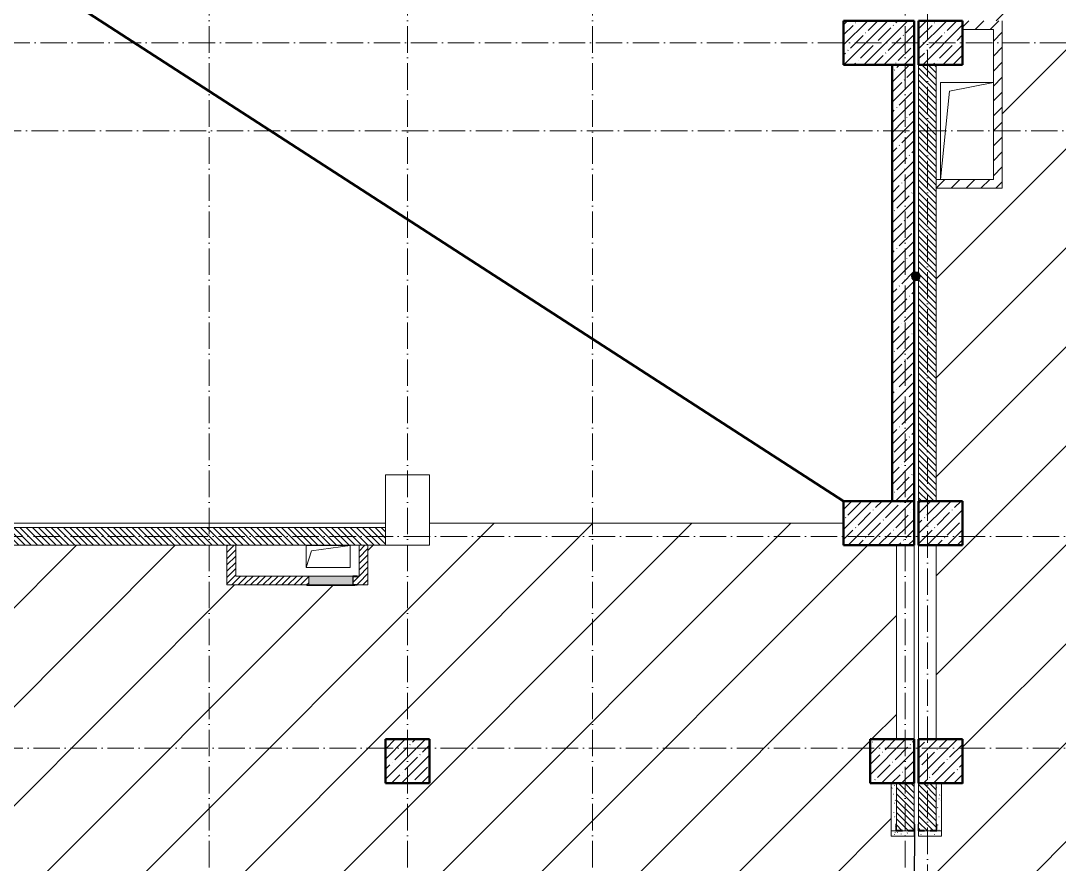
# Model space of a CAD drawing. Header units: millimetres. Extents: x -17017 to 628417, y -109036 to 199237.
# Drawn here: x 348332 to 360118, y -20600 to -11032 of the extents above; entities that cross this region are included whole.
import ezdxf

# ---------------------------------------------------------------- set-up
doc = ezdxf.new("R2010")
doc.units = ezdxf.units.MM
doc.linetypes.add('50_200_ШТРИХ_1Т_ш5_п1_п1_', pattern=[700, 500, -100, 0, -100])
for name, color, linetype, lineweight in [('A-DETL-____-OTLN-1', 7, 'Continuous', 50), ('A-FLOR-____-OTLN', 7, 'Continuous', 9), ('A-GENM-____-MCUT', 7, 'Continuous', 25), ('A-GENM-____-OTLN', 7, 'Continuous', 9), ('A-GENM-____-OTLN-1', 7, 'Continuous', 25), ('A-GLAZ-____-OTLN', 7, 'Continuous', 9), ('A-WALL-____-MCUT', 7, 'Continuous', 13), ('A-WALL-____-MCUT-2', 7, 'Continuous', 50), ('A-WALL-____-PATT-1', 7, 'Continuous', 9), ('A-WALL-FNSH-MCUT-1', 7, 'Continuous', 9), ('G-____-____-TEXT', 7, 'Continuous', 9), ('I-WALL-____-OTLN', 7, 'Continuous', 9), ('S-COLS-____-MCUT', 7, 'Continuous', 50), ('S-COLS-____-OTLN', 7, 'Continuous', 9), ('S-GRID-____-OTLN-1', 7, '50_200_ШТРИХ_1Т_ш5_п1_п1_', 9), ('стяжа', 7, 'Continuous', 30)]:
    doc.layers.add(name, color=color, linetype=linetype, lineweight=lineweight)
doc.layers.add('A-GLAZ-____-OTLN-1', color=7, linetype='Continuous', lineweight=9, true_color=0xc0c0c0)
doc.layers.add('A-WALL-____-PATT-2', color=7, linetype='Continuous', lineweight=9, true_color=0x787878)
pattern_1 = [(45, (283770.707, -86863.456), (-35.35534, 35.35534), [])]
pattern_2 = [(45, (283770.71, -86863.46), (-84.85281, 84.85281), [])]
pattern_3 = [(135, (283770.707, -86863.456), (-35.35534, -35.35534), [])]
pattern_4 = [(0, (283770.707, -86863.456), (203.2, 50.8), [3.353, -149.047, 3.353, -149.047, -812.8]), (0, (283770.707, -86863.456), (203.2, 50.8), [-304.8, 3.353, -301.447, 3.353, -149.047, -355.6]), (0, (283770.707, -86863.456), (203.2, 50.8), [-762, 3.353, -98.247, 3.353, -250.647]), (120, (283846.907, -86838.056), (-145.59409, 150.576362), [3.353, -149.047, 3.353, -149.047, -812.8]), (120, (283846.907, -86838.056), (-145.59409, 150.576362), [-304.8, 3.353, -301.447, 3.353, -149.047, -355.6]), (120, (283846.907, -86838.056), (-145.59409, 150.576362), [-762, 3.353, -98.247, 3.353, -250.647]), (240, (283872.307, -86736.456), (-57.60591, -201.376362), [3.353, -149.047, 3.353, -149.047, -812.8]), (240, (283872.307, -86736.456), (-57.60591, -201.376362), [-304.8, 3.353, -301.447, 3.353, -149.047, -355.6]), (240, (283872.307, -86736.456), (-57.60591, -201.376362), [-762, 3.353, -98.247, 3.353, -250.647])]

# ---------------------------------------------------------------- blocks, each defined once
blk = doc.blocks.new('BSC_Колонна _Прямоугольная - 500х800-V83-АР1_План отверстий 3 этажа в осях 1-64_Ю-ЯЯ')
at = {"layer": 'S-COLS-____-OTLN'}
h = blk.add_hatch(dxfattribs=at)
h.set_pattern_fill('FP_91', color=256, style=0, pattern_type=2)
h.set_pattern_definition([(315, (-75581.04, 74300), (114.04925, 114.04925), []), (315, (-75581.04, 74185.95), (114.04925, 114.04925), [201.613, -40.323, 3.353, -36.97])])
h.paths.add_polyline_path([(-250, 400), (-250, -400), (250, -400), (250, 400)], flags=0)
at = {"layer": 'S-COLS-____-MCUT'}
for p, q in [((250, 400), (-250, 400)), ((-250, 400), (-250, -400)), ((250, -400), (250, 400)), ((-250, -400), (250, -400))]:
    blk.add_line(p, q, dxfattribs=at)
blk = doc.blocks.new('BSC_Колонна _Прямоугольная - 500х800-V84-АР1_План отверстий 3 этажа в осях 1-64_Ю-ЯЯ')
at = {"layer": 'S-COLS-____-OTLN'}
h = blk.add_hatch(dxfattribs=at)
h.set_pattern_fill('FP_92', color=256, style=0, pattern_type=2)
h.set_pattern_definition([(315, (-70131.04, 74300), (114.04925, 114.04925), []), (315, (-70131.04, 74185.95), (114.04925, 114.04925), [201.613, -40.323, 3.353, -36.97])])
h.paths.add_polyline_path([(-250, -400), (250, -400), (250, 400), (-250, 400), (-250, 81)], flags=0)
at = {"layer": 'S-COLS-____-MCUT'}
for p, q in [((250, 400), (-250, 400)), ((-250, 400), (-250, -400)), ((250, -400), (250, 400)), ((-250, -400), (250, -400))]:
    blk.add_line(p, q, dxfattribs=at)
blk = doc.blocks.new('BSC_Колонна _Прямоугольная - 500х800-V88-АР1_План отверстий 3 этажа в осях 1-64_Ю-ЯЯ')
at = {"layer": 'S-COLS-____-OTLN'}
for p, q in [((-250, 400), (250, 400)), ((-250, -400), (-250, 400)), ((250, 200), (250, -400)), ((250, -400), (-250, -400))]:
    blk.add_line(p, q, dxfattribs=at)
blk = doc.blocks.new('BSC_Колонна _Прямоугольная - 500х500-V93-АР1_План отверстий 3 этажа в осях 1-64_Ю-ЯЯ')
at = {"layer": 'S-COLS-____-OTLN'}
h = blk.add_hatch(dxfattribs=at)
h.set_pattern_fill('FP_98', color=256, style=0, pattern_type=2)
h.set_pattern_definition([(45, (-75000, -75581.04), (-114.04925, 114.04925), []), (45, (-74885.95, -75581.04), (-114.04925, 114.04925), [201.613, -40.323, 3.353, -36.97])])
h.paths.add_polyline_path([(-250, -250), (250, -250), (250, 250), (-250, 250)], flags=0)
at = {"layer": 'S-COLS-____-MCUT'}
for p, q in [((250, 250), (-250, 250)), ((-250, 250), (-250, -250)), ((250, -250), (250, 250)), ((-250, -250), (250, -250))]:
    blk.add_line(p, q, dxfattribs=at)
blk = doc.blocks.new('BSC_Колонна _Прямоугольная - 500х500-V94-АР1_План отверстий 3 этажа в осях 1-64_Ю-ЯЯ')
at = {"layer": 'S-COLS-____-OTLN'}
h = blk.add_hatch(dxfattribs=at)
h.set_pattern_fill('FP_99', color=256, style=0, pattern_type=2)
h.set_pattern_definition([(45, (-75000, -70131.04), (-114.04925, 114.04925), []), (45, (-74885.95, -70131.04), (-114.04925, 114.04925), [201.613, -40.323, 3.353, -36.97])])
h.paths.add_polyline_path([(-250, -250), (250, -250), (250, 250), (-250, 250), (-250, 8)], flags=0)
at = {"layer": 'S-COLS-____-MCUT'}
for p, q in [((250, 250), (-250, 250)), ((-250, 250), (-250, -250)), ((250, -250), (250, 250)), ((-250, -250), (250, -250))]:
    blk.add_line(p, q, dxfattribs=at)
blk = doc.blocks.new('BSC_Колонна _Прямоугольная - 500х500-V143-АР1_План отверстий 3 этажа в осях 1-64_Ю-ЯЯ')
at = {"layer": 'S-COLS-____-OTLN'}
h = blk.add_hatch(dxfattribs=at)
h.set_pattern_fill('FP_148', color=256, style=0, pattern_type=2)
h.set_pattern_definition([(45, (-75000, -67431.04), (-114.04925, 114.04925), []), (45, (-74885.95, -67431.04), (-114.04925, 114.04925), [201.613, -40.323, 3.353, -36.97])])
h.paths.add_polyline_path([(-250, -250), (250, -250), (250, 250), (-250, 250)], flags=0)
at = {"layer": 'S-COLS-____-MCUT'}
for p, q in [((250, 250), (-250, 250)), ((-250, 250), (-250, -250)), ((250, -250), (250, 250)), ((-250, -250), (250, -250))]:
    blk.add_line(p, q, dxfattribs=at)
blk = doc.blocks.new('BSC_Колонна _Прямоугольная - 500х500-V144-АР1_План отверстий 3 этажа в осях 1-64_Ю-ЯЯ')
at = {"layer": 'S-COLS-____-OTLN'}
h = blk.add_hatch(dxfattribs=at)
h.set_pattern_fill('FP_149', color=256, style=0, pattern_type=2)
h.set_pattern_definition([(45, (-74450, -67431.04), (-114.04925, 114.04925), []), (45, (-74335.95, -67431.04), (-114.04925, 114.04925), [201.613, -40.323, 3.353, -36.97])])
h.paths.add_polyline_path([(-250, -250), (250, -250), (250, 250), (-250, 250)], flags=0)
at = {"layer": 'S-COLS-____-MCUT'}
for p, q in [((250, 250), (-250, 250)), ((-250, 250), (-250, -250)), ((250, -250), (250, 250)), ((-250, -250), (250, -250))]:
    blk.add_line(p, q, dxfattribs=at)
blk = doc.blocks.new('BSC_Колонна _Прямоугольная - 500х500-V145-АР1_План отверстий 3 этажа в осях 1-64_Ю-ЯЯ')
at = {"layer": 'S-COLS-____-OTLN'}
h = blk.add_hatch(dxfattribs=at)
h.set_pattern_fill('FP_150', color=256, style=0, pattern_type=2)
h.set_pattern_definition([(45, (-68950, -67431.04), (-114.04925, 114.04925), []), (45, (-68835.95, -67431.04), (-114.04925, 114.04925), [201.613, -40.323, 3.353, -36.97])])
h.paths.add_polyline_path([(-250, -250), (250, -250), (250, 250), (-250, 250)], flags=0)
at = {"layer": 'S-COLS-____-MCUT'}
for p, q in [((250, 250), (-250, 250)), ((-250, 250), (-250, -250)), ((250, -250), (250, 250)), ((-250, -250), (250, -250))]:
    blk.add_line(p, q, dxfattribs=at)
blk = doc.blocks.new('Фахверк_СКБ_Уголок - 200_3550-28267367-АР1_План отверстий 3 этажа в осях 1-64_Ю-ЯЯ')
at = {"layer": 'A-GENM-____-MCUT'}
for p, q in [((200, 156), (125, 156)), ((125, 156), (125, 81)), ((131, 81), (131, 150)), ((131, 150), (200, 150)), ((200, 150), (200, 156)), ((125, 81), (131, 81)), ((131, 19), (125, 19)), ((125, 19), (125, -56)), ((131, -50), (131, 19)), ((125, -56), (200, -56)), ((200, -50), (131, -50)), ((200, -56), (200, -50))]:
    blk.add_line(p, q, dxfattribs=at)
blk = doc.blocks.new('АР_Перемычка - АР_Перемычка-28734073-АР1_План отверстий 3 этажа в осях 1-64_Ю-ЯЯ')
at = {"layer": 'A-GENM-____-OTLN'}
blk.add_line((0, -100), (9, -100), dxfattribs=at)
blk = doc.blocks.new('AR_Отверстие Ниша - Лючок-32403493-АР1_План отверстий 3 этажа в осях 1-64_Ю-ЯЯ')
at = {"layer": 'A-GLAZ-____-OTLN'}
blk.add_hatch(color=256, dxfattribs=at).paths.add_polyline_path([(-250, 50), (-250, -50), (250, -50), (250, 50)], flags=0)
for p, q in [((-250, 50), (250, 50)), ((250, 50), (250, -50)), ((250, -50), (-250, -50))]:
    blk.add_line(p, q, dxfattribs=at)
blk = doc.blocks.new('Л_Общий_Лючок - Лючок-29753606-АР1_План отверстий 3 этажа в осях 1-64_Ю-ЯЯ')
at = {"layer": 'A-GLAZ-____-OTLN-1'}
blk.add_hatch(color=256, dxfattribs=at).paths.add_polyline_path([(-24, -6), (524, -6), (524, 0), (-24, 0)], flags=0)
at = {"layer": 'A-GLAZ-____-OTLN'}
for p, q in [((-24, 0), (-24, -6)), ((524, 0), (524, -6)), ((-24, -6), (524, -6))]:
    blk.add_line(p, q, dxfattribs=at)
blk = doc.blocks.new('154_Фахверк_СКБ_Швеллер - Тип_100_3960_зеркало-29769493-АР1_План отверстий 3 этажа в осях 1-64_Ю-ЯЯ')
at = {"layer": 'A-GENM-____-MCUT'}
for p, q in [((175, 50), (125, 50)), ((125, 50), (125, -50)), ((128, 47), (175, 47)), ((128, -47), (128, 47)), ((175, 47), (175, 50)), ((125, -50), (175, -50)), ((175, -47), (128, -47)), ((175, -50), (175, -47))]:
    blk.add_line(p, q, dxfattribs=at)
blk = doc.blocks.new('AR_Отверстие прямоугольное _в плите_ - AR_Отверстие прямоугольное _в плите_-30459257-АР1_План отверстий 3 этажа в осях 1-64_Ю-ЯЯ')
at = {"layer": 'A-GENM-____-OTLN'}
for p, q in [((250, 125), (-250, 125)), ((-250, 125), (-250, -125)), ((-188, 63), (250, 125)), ((250, -125), (250, 125)), ((-250, -125), (-188, 63)), ((-250, -125), (250, -125))]:
    blk.add_line(p, q, dxfattribs=at)
blk = doc.blocks.new('AR_Отверстие прямоугольное _в плите_ - AR_Отверстие прямоугольное _в плите_-V200-АР1_План отверстий 3 этажа в осях 1-64_Ю-ЯЯ')
at = {"layer": 'A-GENM-____-OTLN'}
for p, q in [((300, 550), (-300, 550)), ((-300, 550), (-300, -550)), ((-200, 450), (300, 550)), ((-300, -550), (-200, 450))]:
    blk.add_line(p, q, dxfattribs=at)
blk = doc.blocks.new('АР_Перемычка - АР_Перемычка-35279778-АР1_План отверстий 3 этажа в осях 1-64_Ю-ЯЯ')
at = {"layer": 'A-GENM-____-OTLN'}
blk.add_line((0, -100), (9, -100), dxfattribs=at)
blk = doc.blocks.new('3эт')
at = {"layer": 'S-GRID-____-OTLN-1', "color": 251, "ltscale": 0.6, "true_color": 0x636466}
for p, q in [((350470.7, 4029.4), (350470.7, -33971.9)), ((352720.7, 4029.4), (352720.7, -33971.9)), ((354820.7, 4029.4), (354820.7, -46882.4)), ((358370.7, 4029.4), (358370.7, -46592.2)), ((358620.7, 3761.2), (358620.7, -46882.4)), ((333012.7, -11282.4), (387845.1, -11282.4)), ((318208.2, -12282.4), (387845.1, -12282.4)), ((387845.1, -16882.4), (333012.7, -16882.4)), ((387845.1, -19282.4), (279101.9, -19282.4))]:
    blk.add_line(p, q, dxfattribs=at)

msp = doc.modelspace()

# ---------------------------------------------------------------- hatches: boundary and pattern name
at = {"layer": 'A-WALL-____-PATT-1'}
h = msp.add_hatch(dxfattribs=at)
h.set_pattern_fill('FP_7', color=256, style=0, pattern_type=2)
h.set_pattern_definition(pattern_2)
h.paths.add_polyline_path([(359371, -11132), (359371, -11032), (359021, -11032), (359021, -11132)], flags=0)
h = msp.add_hatch(dxfattribs=at)
h.set_pattern_fill('FP_7', color=256, style=0, pattern_type=2)
h.set_pattern_definition(pattern_2)
h.paths.add_polyline_path([(359471, -12932), (359471, -11032), (359371, -11032), (359371, -12932)], flags=0)
h = msp.add_hatch(dxfattribs=at)
h.set_pattern_fill('FP_12', color=256, style=0, pattern_type=2)
h.set_pattern_definition([(45, (283770.7, -86863.46), (-114.04925, 114.04925), []), (45, (283884.76, -86863.46), (-114.04925, 114.04925), [201.612, -40.322, 3.353, -36.97])])
h.paths.add_polyline_path([(358471, -16482), (358471, -11532), (358221, -11532), (358221, -16482)], flags=0)
h = msp.add_hatch(dxfattribs=at)
h.set_pattern_fill('FP_9', color=256, style=0, pattern_type=2)
h.set_pattern_definition(pattern_3)
h.paths.add_polyline_path([(358721, -16482), (358721, -11532), (358521, -11532), (358521, -16482)], flags=0)
h = msp.add_hatch(dxfattribs=at)
h.set_pattern_fill('FP_7', color=256, style=0, pattern_type=2)
h.set_pattern_definition(pattern_2)
h.paths.add_polyline_path([(359371, -12932), (359371, -12832), (358721, -12832), (358721, -12932)], flags=0)
h = msp.add_hatch(dxfattribs=at)
h.set_pattern_fill('FP_9', color=256, style=0, pattern_type=2)
h.set_pattern_definition(pattern_3)
h.paths.add_polyline_path([(352471, -16982), (352471, -16782), (347021, -16782), (347021, -16982), (350920, -16982)], flags=0)
h = msp.add_hatch(dxfattribs=at)
h.set_pattern_fill('FP_8', color=256, style=0, pattern_type=2)
h.set_pattern_definition(pattern_1)
h.paths.add_polyline_path([(350771, -17332), (350771, -16982), (350671, -16982), (350671, -17332)], flags=0)
h = msp.add_hatch(dxfattribs=at)
h.set_pattern_fill('FP_8', color=256, style=0, pattern_type=2)
h.set_pattern_definition(pattern_1)
h.paths.add_polyline_path([(352271, -17432), (352271, -16982), (352171, -16982), (352171, -17432)], flags=0)
h = msp.add_hatch(dxfattribs=at)
h.set_pattern_fill('FP_8', color=256, style=0, pattern_type=2)
h.set_pattern_definition(pattern_1)
h.paths.add_polyline_path([(352151, -17432), (352171, -17432), (352171, -17332), (352151, -17332), (352151, -17335), (352104, -17335), (352104, -17429), (352151, -17429), (352151, -17431)], flags=0)
h.paths.add_polyline_path([(351601, -17432), (351601, -17332), (350671, -17332), (350671, -17432), (350920, -17432)], flags=0)
h = msp.add_hatch(dxfattribs=at)
h.set_pattern_fill('FP_9', color=256, style=0, pattern_type=2)
h.set_pattern_definition(pattern_3)
h.paths.add_polyline_path([(358471, -23682), (358471, -22448), (358402, -22448), (358402, -22442), (358340, -22442), (358340, -22448), (358271, -22448), (358271, -23682)], flags=0)
h.paths.add_polyline_path([(358402, -20222), (358402, -20216), (358471, -20216), (358471, -19682), (358271, -19682), (358271, -20216), (358340, -20216), (358340, -20222)], flags=0)
h = msp.add_hatch(dxfattribs=at)
h.set_pattern_fill('FP_9', color=256, style=0, pattern_type=2)
h.set_pattern_definition(pattern_3)
h.paths.add_polyline_path([(358721, -23482), (358721, -22448), (358652, -22448), (358652, -22442), (358590, -22442), (358590, -22448), (358521, -22448), (358521, -23482)], flags=0)
h.paths.add_polyline_path([(358652, -20222), (358652, -20216), (358721, -20216), (358721, -19682), (358521, -19682), (358521, -20216), (358590, -20216), (358590, -20222)], flags=0)
at = {"layer": 'A-WALL-____-PATT-2'}
h = msp.add_hatch(dxfattribs=at)
h.set_pattern_fill('FP_156', color=256, style=0, pattern_type=2)
h.set_pattern_definition(pattern_4)
h.paths.add_polyline_path([(358271, -23682), (358271, -22517), (358265, -22517), (358265, -22442), (358211, -22442), (358211, -23682)], flags=0)
h.paths.add_polyline_path([(358265, -20222), (358265, -20147), (358271, -20147), (358271, -19682), (358211, -19682), (358211, -20222)], flags=0)
h = msp.add_hatch(dxfattribs=at)
h.set_pattern_fill('FP_156', color=256, style=0, pattern_type=2)
h.set_pattern_definition(pattern_4)
h.paths.add_polyline_path([(358781, -23482), (358781, -22442), (358727, -22442), (358727, -22517), (358721, -22517), (358721, -23482)], flags=0)
h.paths.add_polyline_path([(358781, -20222), (358781, -19682), (358721, -19682), (358721, -20147), (358727, -20147), (358727, -20222)], flags=0)
h = msp.add_hatch(dxfattribs=at)
h.set_pattern_fill('FP_156', color=256, style=0, pattern_type=2)
h.set_pattern_definition(pattern_4)
h.paths.add_polyline_path([(358271, -20282), (358471, -20282), (358471, -20222), (358211, -20222), (358211, -20282), (358265, -20282)], flags=0)
h = msp.add_hatch(dxfattribs=at)
h.set_pattern_fill('FP_156', color=256, style=0, pattern_type=2)
h.set_pattern_definition(pattern_4)
h.paths.add_polyline_path([(358727, -20282), (358781, -20282), (358781, -20222), (358521, -20222), (358521, -20282), (358721, -20282)], flags=0)
at = {"layer": 'G-____-____-TEXT'}
h = msp.add_hatch(color=256, dxfattribs=at)
edge = h.paths.add_edge_path(flags=0)
edge.add_arc((358491, -13931), 50, 0, 360)
at = {"layer": 'стяжа'}
h = msp.add_hatch(dxfattribs=at)
h.set_pattern_fill('ANSI31', color=5, scale=250)
h.paths.add_polyline_path([(358476, -20282), (358211, -20282), (358211, -19682), (357971, -19682), (357971, -19182), (358271, -19182), (358271, -16982), (357671, -16982), (357671, -16732), (352971, -16732), (352971, -16982), (352471, -16982), (352271, -16982), (352271, -17432), (352151, -17432), (352125, -17433), (352125, -17438), (351577, -17438), (350671, -17432), (350671, -16982), (348021, -16982), (348021, -17482), (347521, -17482), (347521, -19182), (348021, -19182), (348021, -19682), (347521, -19682), (347021, -19682), (345721, -19682), (344721, -19682), (343721, -19682), (343222, -19682), (343022, -19682), (342571, -19682), (340871, -19682), (340871, -20382), (340925, -20382), (340971, -20382), (340971, -20482), (341671, -20482), (341671, -20475), (341717, -20475), (341717, -20482), (341671, -20482), (340971, -20482), (340925, -20482), (340596, -20482), (339696, -20482), (339421, -20482), (339421, -19682), (338071, -19682), (337572, -19682), (337372, -19682), (336921, -19682), (336571, -19682), (336571, -20282), (336471, -20282), (336421, -20282), (335321, -20282), (335021, -20282), (334071, -20282), (333971, -20282), (333971, -19682), (333971, -19432), (333771, -19432), (333771, -19332), (331321, -19332), (329521, -19332), (329521, -19082), (329021, -19082), (328971, -19082), (328121, -19082), (328121, -19332), (328671, -19332), (328671, -19432), (328471, -19432), (328471, -19332), (328121, -19332), (326321, -19332), (326321, -19682), (325721, -19682), (325721, -19432), (325521, -19432), (325521, -19332), (324996, -19332), (324996, -19338), (324921, -19338), (324921, -19332), (323121, -19332), (323121, -19338), (323021, -19338), (323021, -19682), (322421, -19682), (322421, -19432), (322221, -19432), (322221, -19332), (321796, -19332), (321796, -19338), (321721, -19338), (319921, -19332), (319921, -19338), (319771, -19338), (319771, -19682), (319171, -19682), (319171, -19432), (318971, -19432), (318971, -19332), (318596, -19332), (318596, -19338), (318521, -19338), (316721, -19332), (316721, -19338), (316646, -19338), (316171, -19332), (316171, -19682), (315571, -19682), (315571, -19332), (315396, -19332), (315396, -19338), (315321, -19338), (313521, -19332), (313521, -19338), (313446, -19338), (313221, -19335), (313221, -19432), (313021, -19432), (313021, -19682), (312421, -19682), (312421, -19432), (312218, -19432), (312218, -19338), (312121, -19338), (310321, -19332), (310321, -19338), (310246, -19338), (307471, -19332), (307471, -19682), (306871, -19682), (306871, -19382), (306771, -19382), (306771, -19182), (302071, -19182), (302071, -19382), (301971, -19382), (301971, -19682), (301471, -19682), (301471, -19382), (301371, -19382), (301371, -19182), (297371, -19182), (297371, -19382), (297271, -19382), (297271, -19682), (296771, -19682), (296771, -19382), (296671, -19382), (296671, -19182), (293771, -19182), (293771, -19382), (293671, -19382), (293671, -19682), (293171, -19682), (293171, -19382), (293071, -19382), (293071, -19182), (291971, -19182), (291971, -19382), (291171, -19382), (291171, -18582), (291371, -18582), (291371, -12832), (291171, -12832), (291171, -12232), (291171, -12032), (291371, -12032), (291371, -10232), (291302, -10232), (291302, -10226), (291371, -10226), (291371, -10157), (291371, -9932), (291171, -9932), (291171, -9732), (291171, -4282), (291171, -4082), (291171, -3857), (291165, -3857), (291165, -3782), (291171, -1982), (290871, -1982), (290871, -1432), (289321, -1432), (289321, -1682), (289321, -1782), (288545, -1782), (288545, -1788), (288097, -1788), (287921, -1782), (287921, -1432), (281821, -1432), (281821, -1682), (281671, -1682), (281671, -1882), (281571, -1882), (281571, -2007), (281577, -2007), (281577, -2082), (281571, -3882), (281577, -3882), (281577, -3957), (281573, -4382), (281671, -4382), (281671, -4582), (281821, -4582), (281821, -5082), (281571, -5082), (281571, -6882), (281577, -6882), (281577, -6957), (281571, -8007), (281577, -8007), (281577, -8082), (281571, -9882), (281577, -9882), (281577, -10032), (281821, -10032), (284021, -10032), (284021, -9632), (286471, -9632), (287021, -9632), (287071, -9632), (287171, -9632), (287171, -10032), (288821, -10032), (289321, -10032), (289771, -10032), (290671, -10032), (290671, -10232), (289771, -10232), (289321, -10232), (289321, -10532), (289321, -11582), (289321, -12082), (289321, -12332), (289321, -13832), (289321, -15457), (289327, -15457), (289327, -15532), (289321, -15562), (289321, -15537), (289121, -15537), (289121, -16427), (289327, -16427), (289327, -16507), (289321, -17082), (288821, -17082), (288821, -17207), (288827, -17207), (288827, -17282), (288821, -17682), (288821, -18532), (288821, -18982), (288827, -18982), (288827, -19057), (288821, -19182), (289321, -19182), (289321, -19682), (289321, -20007), (289327, -20007), (289327, -20154), (289321, -20182), (289321, -21132), (289321, -21782), (289327, -21782), (289327, -21857), (289321, -24832), (289571, -24832), (291171, -24832), (291371, -24832), (291371, -23682), (291621, -23682), (292721, -23682), (293121, -23682), (294221, -23682), (295021, -23682), (296621, -23682), (297071, -23682), (297676, -23682), (297676, -23676), (297751, -23676), (297757, -23676), (297826, -23676), (298676, -23682), (298676, -23676), (298745, -23676), (298751, -23676), (298826, -23676), (300046, -23682), (300046, -23676), (300121, -23676), (300127, -23676), (300196, -23676), (301271, -23682), (301271, -23676), (301346, -23676), (301471, -23682), (301971, -23682), (302371, -23682), (302696, -23682), (302696, -23676), (302771, -23676), (302777, -23676), (302846, -23676), (302971, -23682), (303671, -23682), (304471, -23682), (304971, -23682), (304971, -23232), (305225, -23232), (305271, -23232), (305971, -23232), (306017, -23232), (306196, -23232), (306646, -23232), (307271, -23232), (307471, -23232), (307471, -23432), (307471, -23432), (307471, -23682), (308646, -23682), (308646, -23676), (308721, -23676), (308727, -23676), (308796, -23676), (309421, -23682), (309421, -23676), (309496, -23676), (309596, -23682), (309596, -23676), (309671, -23676), (309671, -23682), (310371, -23682), (310371, -23676), (310471, -23676), (310471, -23682), (310971, -23682), (310996, -23681), (310996, -23676), (311071, -23676), (311071, -23682), (311301, -23682), (311771, -23682), (311771, -23676), (311846, -23676), (311946, -23682), (311946, -23676), (312021, -23676), (312021, -23682), (312221, -23682), (312646, -23682), (312646, -23676), (312715, -23676), (312721, -23676), (312796, -23676), (313471, -23682), (313971, -23682), (314296, -23682), (314296, -23676), (314371, -23676), (315176, -23682), (315876, -23682), (315996, -23682), (315996, -23676), (316065, -23676), (316071, -23676), (316146, -23676), (316521, -23682), (316621, -23682), (316821, -23682), (317221, -23682), (319471, -23682), (319971, -23682), (320296, -23682), (320296, -23676), (320371, -23676), (321171, -23682), (321671, -23682), (321996, -23682), (321996, -23676), (322065, -23676), (322071, -23676), (322146, -23676), (322471, -23682), (322971, -23682), (326371, -23682), (327373, -23682), (327873, -23682), (328071, -23682), (328471, -23682), (328471, -24182), (328971, -24182), (328971, -27607), (328977, -27607), (329021, -27607), (329021, -27676), (328971, -27726), (328971, -31182), (329021, -31182), (329521, -31182), (329521, -31332), (329721, -31332), (329546, -31357), (329521, -31432), (329521, -31682), (329865, -31682), (329865, -31613), (329871, -31501), (329871, -31682), (331671, -31682), (331671, -31613), (331671, -31501), (331671, -31426), (331746, -31426), (332021, -31432), (332021, -31182), (332521, -31182), (332521, -31332), (332721, -31332), (332546, -31357), (332521, -31432), (332521, -31682), (332865, -31682), (332865, -31613), (332871, -31501), (332871, -31682), (334671, -31682), (334671, -31613), (334671, -31501), (334671, -31426), (334746, -31426), (335796, -31432), (335796, -31426), (335871, -31426), (337671, -31432), (337671, -31426), (337821, -31426), (337821, -31332), (338021, -31332), (338021, -31182), (338171, -31182), (338171, -27757), (338165, -27757), (338165, -27682), (338167, -26432), (337621, -26432), (337621, -26332), (337621, -26282), (337621, -25832), (337621, -24532), (334021, -24532), (333621, -24532), (333571, -24532), (333421, -24532), (333421, -23882), (332521, -23882), (332521, -24182), (332021, -24182), (332021, -23882), (331696, -23882), (331696, -23888), (331621, -23888), (331615, -23888), (331546, -23888), (331206, -23882), (330356, -23882), (329921, -23882), (329921, -23888), (329846, -23888), (329521, -23882), (329915, -23882), (329915, -23751), (329921, -23751), (329921, -23882), (330356, -23882), (330356, -23682), (329846, -23682), (329846, -23676), (329921, -23676), (330356, -23682), (331206, -23682), (331546, -23682), (331546, -23676), (331615, -23676), (331621, -23676), (331696, -23676), (332021, -23682), (332521, -23682), (334146, -23682), (334146, -23676), (334221, -23676), (334227, -23676), (334381, -23676), (334381, -23682), (334781, -23682), (334921, -23682), (334921, -23676), (334996, -23676), (335146, -23682), (335146, -23676), (335221, -23676), (335351, -23682), (335751, -23682), (335921, -23682), (335921, -23676), (335996, -23676), (336146, -23682), (336146, -23676), (336221, -23676), (336221, -23682), (336921, -23682), (336921, -23676), (336996, -23676), (337146, -23682), (337146, -23676), (337221, -23676), (337921, -23682), (337921, -23676), (338021, -23676), (338021, -23682), (338521, -23682), (338846, -23682), (338846, -23676), (338921, -23676), (339271, -23682), (340121, -23682), (340546, -23682), (340546, -23676), (340615, -23676), (340621, -23676), (340696, -23676), (341021, -23682), (341521, -23682), (342021, -23682), (342521, -23682), (344246, -23682), (344246, -23676), (344321, -23676), (344327, -23676), (344351, -23682), (344326, -23682), (344326, -23842), (344327, -23882), (346116, -23882), (346116, -23722), (346115, -23682), (346046, -23682), (346046, -23676), (346115, -23676), (346121, -23676), (346196, -23676), (347021, -23682), (347521, -23682), (348046, -23682), (348046, -23676), (348121, -23676), (348127, -23676), (348196, -23676), (348846, -23682), (349096, -23682), (349196, -23682), (349196, -23676), (349265, -23676), (349271, -23676), (349346, -23676), (350471, -23682), (350921, -23682), (352521, -23682), (353021, -23682), (355346, -23682), (355346, -23676), (355421, -23676), (355427, -23676), (355496, -23676), (357021, -23682), (357021, -23676), (357096, -23676), (358211, -23682), (358211, -22382), (358471, -22382)])
h = msp.add_hatch(dxfattribs=at)
h.set_pattern_fill('ANSI31', color=5, scale=250)
h.paths.add_polyline_path([(375221, -13632), (377021, -13632), (377021, -13132), (377721, -13132), (377721, -7782), (377021, -7782), (377021, -7282), (377721, -7282), (377721, -6032), (376221, -6032), (376021, -6032), (376021, -5932), (376021, -4632), (376021, -4432), (376021, -3707), (376015, -3707), (376015, -3632), (376015, -3626), (376015, -3557), (376021, -2032), (376015, -2032), (376015, -1957), (376021, -1432), (375596, -1432), (375596, -1438), (375521, -1438), (375521, -1432), (373021, -1432), (373021, -1682), (372521, -1682), (372521, -1432), (370721, -1432), (370721, -1438), (370646, -1438), (370271, -1436), (370271, -1533), (370071, -1533), (370071, -1432), (369671, -1432), (369671, -1438), (369596, -1438), (367796, -1432), (367796, -1438), (367721, -1438), (367371, -1435), (367371, -1532), (367171, -1532), (367171, -1682), (367171, -2007), (367177, -2007), (367177, -2082), (367171, -3707), (367177, -3707), (367177, -3776), (367177, -3782), (367177, -3857), (367173, -4432), (367771, -4432), (367771, -5132), (367771, -7782), (367771, -8482), (367271, -8482), (367271, -8682), (367271, -9182), (367271, -11032), (367271, -11182), (367771, -11182), (367771, -11882), (366571, -11882), (366571, -11532), (361971, -11532), (361471, -11532), (361471, -12062), (361471, -12312), (361471, -14432), (362021, -14432), (362221, -14432), (362721, -14432), (362721, -14582), (362721, -15582), (362721, -15832), (362221, -15832), (362221, -16982), (362221, -18882), (362721, -18882), (362721, -20282), (361971, -20282), (361271, -20282), (361271, -19782), (361271, -19682), (361271, -19482), (361271, -16982), (361271, -16482), (361271, -14532), (361271, -14432), (361271, -12312), (361271, -12062), (361271, -11532), (361271, -11032), (361271, -10232), (361971, -10232), (361971, -10332), (361971, -10832), (361971, -11032), (361971, -11332), (366571, -11332), (366571, -11032), (366571, -9182), (366571, -8682), (366571, -6982), (367071, -6982), (367071, -5182), (366571, -5182), (366571, -4682), (366971, -4682), (366971, -3857), (366965, -3857), (366965, -3782), (366965, -3776), (366965, -3707), (366971, -2082), (366965, -2082), (366965, -2007), (366971, -1682), (366671, -1682), (366671, -1432), (364871, -1432), (364871, -1438), (364796, -1438), (363896, -1432), (363896, -1438), (363821, -1438), (363821, -1432), (362021, -1432), (362021, -1438), (361971, -1438), (361971, -1532), (361771, -1532), (361771, -1682), (361271, -1682), (361271, -1532), (361071, -1532), (361071, -1432), (360896, -1432), (360896, -1438), (360821, -1438), (360821, -1432), (359021, -1432), (359021, -1682), (358721, -1682), (358721, -3032), (359521, -3032), (359521, -4582), (359221, -4582), (359221, -6052), (359221, -6252), (359221, -6482), (359221, -7082), (359221, -7282), (359221, -7882), (359221, -7932), (359221, -8032), (358721, -8032), (358721, -11032), (359021, -11032), (359471, -11032), (359471, -12932), (358721, -12932), (358721, -16482), (359021, -16482), (359021, -16982), (358721, -16982), (358721, -19182), (359021, -19182), (359021, -19682), (358781, -19682), (358781, -20222), (358781, -20282), (358476, -20282), (358471, -22442), (358521, -22442), (358521, -22382), (358781, -22382), (358781, -23482), (360021, -23482), (360021, -22682), (362121, -22682), (362171, -22682), (364221, -22682), (364271, -22682), (365996, -22682), (367246, -22682), (367296, -22682), (369541, -22682), (369541, -23482), (369541, -23682), (369541, -26232), (369541, -26282), (369541, -28882), (369541, -28932), (369541, -31482), (369621, -31482), (369621, -31482), (371919, -31482), (372519, -31482), (372519, -31682), (372521, -31682), (373021, -31682), (373021, -31482), (377021, -31482), (377021, -31182), (377721, -31182), (377721, -25732), (377021, -25732), (377021, -25232), (377721, -25232), (377721, -22732), (377021, -22732), (377021, -22232), (375221, -22232)])
h.paths.add_polyline_path([(367271, -19782), (367271, -20282), (366571, -20282), (366571, -19782)], flags=16)
h.paths.add_polyline_path([(367371, -16982), (367271, -16982), (366571, -16982), (365671, -16982), (365671, -15682), (367371, -15682)], flags=16)
h.paths.add_polyline_path([(367271, -16482), (366571, -16482), (366571, -16882), (365771, -16882), (365771, -15782), (367271, -15782)], flags=0)
h.paths.add_polyline_path([(365871, -16482), (365871, -15832), (367271, -15832), (365979, -15941)], flags=0)
h.paths.add_polyline_path([(371421, -16982), (371421, -15682), (373121, -15682), (373121, -16982), (373021, -16982), (372321, -16982)], flags=16)
h.paths.add_polyline_path([(372221, -19282), (373021, -19282), (373021, -19782), (373021, -20282), (372321, -20282), (372221, -20282)], flags=16)
h.paths.add_polyline_path([(371521, -16882), (372321, -16882), (372321, -16483), (371521, -16483)], flags=0)
h.paths.add_polyline_path([(372321, -19382), (372921, -19382), (372921, -19782), (372321, -19782)], flags=0)
h.paths.add_polyline_path([(373021, -15783), (373021, -15782), (371521, -15782), (371521, -15783)], flags=0)
h.paths.add_polyline_path([(372321, -23482), (373021, -23482), (373021, -23982), (372321, -23982)], flags=16)
h.paths.add_polyline_path([(372321, -12782), (372321, -12597), (372321, -12447), (372321, -11532), (372321, -11032), (373021, -11032), (373021, -11532), (373021, -12447), (373021, -12597), (373021, -12782)], flags=16)
h.paths.add_polyline_path([(372421, -12682), (372421, -12597), (372321, -12597), (372321, -12447), (372421, -12447), (372421, -12382), (372921, -12382), (372921, -12447), (373021, -12447), (373021, -12597), (372921, -12597), (372921, -12682)], flags=0)
h.paths.add_polyline_path([(372921, -12482), (372421, -12482), (372421, -12597), (372321, -12597), (372371, -12522), (372321, -12447), (372421, -12447), (372421, -12482), (372921, -12482), (372921, -12447), (373021, -12447), (372971, -12522), (373021, -12597), (372921, -12597)], flags=0)
h.paths.add_polyline_path([(372521, -11632), (372421, -12282), (372421, -12282), (372921, -12282), (372921, -11532)], flags=0)
h.paths.add_polyline_path([(372321, -26982), (373021, -26982), (373021, -27482), (372321, -27482)], flags=16)
h.paths.add_polyline_path([(372321, -9182), (372321, -8682), (372321, -8332), (373021, -8332), (373021, -8432), (373021, -8682), (373021, -9182)], flags=16)
h.paths.add_polyline_path([(372421, -8682), (372421, -8432), (372921, -8432), (373021, -8432), (373021, -8682), (372921, -8682)], flags=0)
h.paths.add_polyline_path([(372921, -8432), (373021, -8432), (372971, -8557), (373021, -8682), (372921, -8682)], flags=0)
h.paths.add_polyline_path([(361971, -9182), (361271, -9182), (361271, -8682), (361271, -8282), (361971, -8282), (361971, -8682)], flags=16)
h.paths.add_polyline_path([(361371, -8682), (361371, -8382), (361873, -8382), (361871, -8383), (361871, -8682)], flags=0)
h.paths.add_polyline_path([(372321, -5182), (372321, -4682), (372321, -4232), (373021, -4232), (373021, -4682), (373021, -5182)], flags=16)
h.paths.add_polyline_path([(372421, -4682), (372421, -4332), (372921, -4332), (372921, -4682)], flags=0)
h.paths.add_polyline_path([(361971, -5182), (361271, -5182), (361271, -4682), (361971, -4682)], flags=16)

# ---------------------------------------------------------------- linework, layer by layer
at = {"layer": 'A-DETL-____-OTLN-1'}
msp.add_line((334771, -1682), (357671, -16482), dxfattribs=at)
at = {"layer": 'A-FLOR-____-OTLN'}
for p, q in [((358771, -11732), (359371, -11732)), ((358771, -12832), (358771, -11732)), ((352471, -16732), (347021, -16732)), ((357671, -16732), (352971, -16732)), ((351571, -16983), (352071, -16983)), ((351571, -17233), (351571, -16983)), ((352071, -16983), (352071, -17233)), ((352071, -17233), (351571, -17233))]:
    msp.add_line(p, q, dxfattribs=at)
at = {"layer": 'A-WALL-____-MCUT'}
for p, q in [((358521, -11532), (358521, -16482)), ((358721, -16482), (358721, -11532)), ((352471, -16782), (347021, -16782)), ((352471, -16982), (352471, -16782)), ((347021, -16982), (352471, -16982)), ((358271, -19682), (358271, -20147)), ((358471, -20147), (358471, -19682)), ((358521, -19682), (358521, -20147)), ((358721, -19682), (358721, -20147)), ((358340, -20222), (358402, -20222)), ((358590, -20222), (358652, -20222))]:
    msp.add_line(p, q, dxfattribs=at)
at = {"layer": 'A-WALL-____-MCUT-2'}
for p, q in [((358221, -11532), (358221, -16482)), ((358471, -16482), (358471, -11532))]:
    msp.add_line(p, q, dxfattribs=at)
at = {"layer": 'A-WALL-FNSH-MCUT-1'}
for p, q in [((359471, -12932), (359471, -11032)), ((359021, -11132), (359371, -11132)), ((359371, -11132), (359371, -12832)), ((359371, -12832), (358721, -12832)), ((358721, -12932), (359471, -12932)), ((350671, -16982), (350671, -17432)), ((350771, -17332), (350771, -16982)), ((352171, -16982), (352171, -17332)), ((352271, -17432), (352271, -16982)), ((350671, -17432), (351601, -17432)), ((351601, -17332), (350771, -17332)), ((352171, -17332), (352151, -17332)), ((352151, -17432), (352271, -17432)), ((358211, -19682), (358211, -20282)), ((358781, -20222), (358781, -19682)), ((358211, -20222), (358265, -20222)), ((358471, -20282), (358471, -20222)), ((358521, -20222), (358521, -20282)), ((358652, -20222), (358590, -20222)), ((358727, -20222), (358781, -20222)), ((358781, -20222), (358727, -20222)), ((358781, -20282), (358781, -20222)), ((358211, -20282), (358471, -20282)), ((358521, -20282), (358781, -20282))]:
    msp.add_line(p, q, dxfattribs=at)
at = {"layer": 'G-____-____-TEXT'}
msp.add_circle((358491, -13931), 50, dxfattribs=at)
at = {"layer": 'I-WALL-____-OTLN'}
for p, q in [((358271, -19182), (358271, -16982)), ((358471, -16982), (358471, -19182)), ((358521, -19182), (358521, -16982)), ((358721, -16982), (358721, -19182))]:
    msp.add_line(p, q, dxfattribs=at)
at = {"layer": 'стяжа'}
msp.add_line((358471, -22483), (358477, -20147), dxfattribs=at)

# ---------------------------------------------------------------- block references
at = {"layer": 'A-GENM-____-OTLN'}
for name, p in [('AR_Отверстие прямоугольное _в плите_ - AR_Отверстие прямоугольное _в плите_-V200-АР1_План отверстий 3 этажа в осях 1-64_Ю-ЯЯ', (359071, -12282)), ('AR_Отверстие прямоугольное _в плите_ - AR_Отверстие прямоугольное _в плите_-30459257-АР1_План отверстий 3 этажа в осях 1-64_Ю-ЯЯ', (351821, -17108)), ('АР_Перемычка - АР_Перемычка-35279778-АР1_План отверстий 3 этажа в осях 1-64_Ю-ЯЯ', (359021, -19582))]:
    msp.add_blockref(name, p, dxfattribs=at)
at = {"layer": 'A-GENM-____-OTLN', "rotation": 89.9999999999999}
for p in [(358371, -19182), (358621, -19182)]:
    msp.add_blockref('АР_Перемычка - АР_Перемычка-28734073-АР1_План отверстий 3 этажа в осях 1-64_Ю-ЯЯ', p, dxfattribs=at)
at = {"layer": 'A-GENM-____-OTLN-1'}
msp.add_blockref('154_Фахверк_СКБ_Швеллер - Тип_100_3960_зеркало-29769493-АР1_План отверстий 3 этажа в осях 1-64_Ю-ЯЯ', (351976, -17382), dxfattribs=at)
for p, rotation in [((358421, -20347), 89.99999999999986), ((358671, -20347), 90)]:
    msp.add_blockref('Фахверк_СКБ_Уголок - 200_3550-28267367-АР1_План отверстий 3 этажа в осях 1-64_Ю-ЯЯ', p, dxfattribs=dict(at, rotation=rotation))
at = {"layer": 'A-GLAZ-____-OTLN'}
msp.add_blockref('Л_Общий_Лючок - Лючок-29753606-АР1_План отверстий 3 этажа в осях 1-64_Ю-ЯЯ', (351601, -17432), dxfattribs=at)
at = {"layer": 'A-GLAZ-____-OTLN', "rotation": 180}
msp.add_blockref('AR_Отверстие Ниша - Лючок-32403493-АР1_План отверстий 3 этажа в осях 1-64_Ю-ЯЯ', (351851, -17382), dxfattribs=at)
at = {"layer": 'S-COLS-____-OTLN'}
for name, p, rotation in [('BSC_Колонна _Прямоугольная - 500х800-V83-АР1_План отверстий 3 этажа в осях 1-64_Ю-ЯЯ', (358071, -11282), 89.9999999999999), ('BSC_Колонна _Прямоугольная - 500х800-V88-АР1_План отверстий 3 этажа в осях 1-64_Ю-ЯЯ', (352721, -16582), 180), ('BSC_Колонна _Прямоугольная - 500х800-V84-АР1_План отверстий 3 этажа в осях 1-64_Ю-ЯЯ', (358071, -16732), 89.9999999999999)]:
    msp.add_blockref(name, p, dxfattribs=dict(at, rotation=rotation))
for name, p in [('BSC_Колонна _Прямоугольная - 500х500-V93-АР1_План отверстий 3 этажа в осях 1-64_Ю-ЯЯ', (358771, -11282)), ('BSC_Колонна _Прямоугольная - 500х500-V94-АР1_План отверстий 3 этажа в осях 1-64_Ю-ЯЯ', (358771, -16732)), ('BSC_Колонна _Прямоугольная - 500х500-V145-АР1_План отверстий 3 этажа в осях 1-64_Ю-ЯЯ', (352721, -19432)), ('BSC_Колонна _Прямоугольная - 500х500-V144-АР1_План отверстий 3 этажа в осях 1-64_Ю-ЯЯ', (358221, -19432)), ('BSC_Колонна _Прямоугольная - 500х500-V143-АР1_План отверстий 3 этажа в осях 1-64_Ю-ЯЯ', (358771, -19432))]:
    msp.add_blockref(name, p, dxfattribs=at)
at = {"layer": 'стяжа'}
msp.add_blockref('3эт', (0, 0), dxfattribs=at)

doc.saveas('drawing.dxf')
